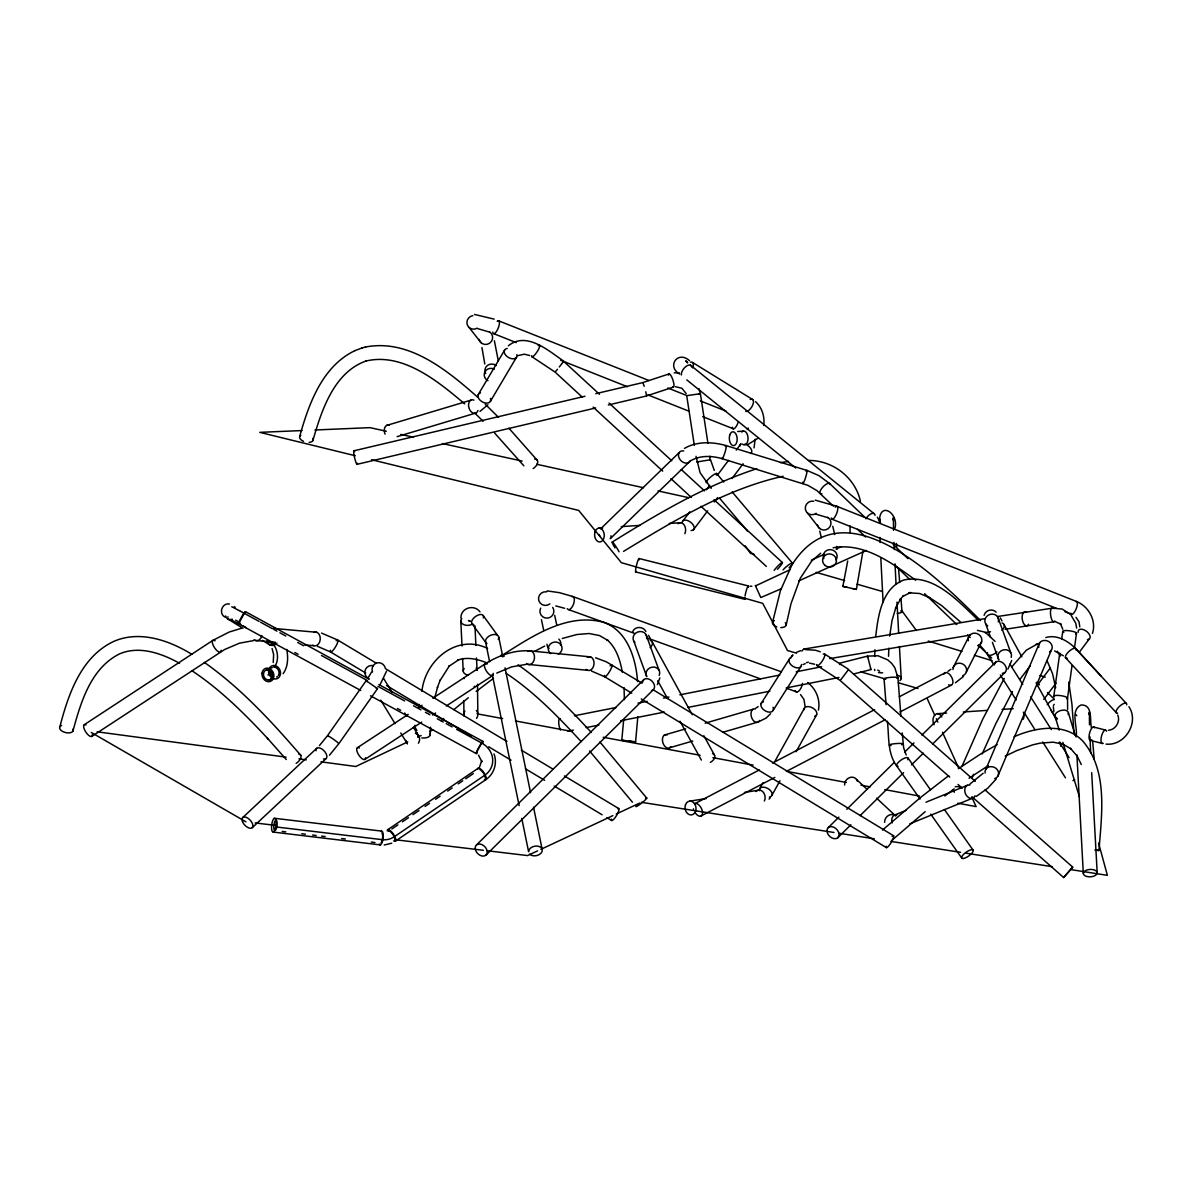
<?xml version="1.0" encoding="UTF-8"?>
<svg xmlns="http://www.w3.org/2000/svg" width="1192" height="1192" viewBox="0 0 1192 1192"><rect width="100%" height="100%" fill="white"/><g stroke="black" fill="none" stroke-linecap="round" stroke-linejoin="round"><path stroke-width="1.5" d="M850.09 532.675L849.971 525.836M874.675 656.434L874.898 649.744M888.547 656.285L888.815 648.18M430.029 735.136L430.58 727.165M637.809 716.869L635.589 741.886L628.944 741.052M623.669 720.013L621.792 740.247L626.441 740.753M763.714 425.47C764.921 416.842 762.105 407.515 755.534 401.63M875.733 636.334C878.072 616.026 881.812 588.148 903.998 579.953C934.424 573.739 958.457 601.722 978.379 620.272M805.062 706.379L803.989 699.495L800.547 694.578M818.412 710.134C820.558 699.838 816.043 688.648 807.55 682.539M889.694 636.066L892.033 620.54L895.922 607.309L895.535 608.144L900.66 598.831L899.99 599.576L903.715 595.508L903.014 596.268L910.658 592.513L908.84 592.782L919.688 593.512L930.282 597.967L929.164 597.401L941.754 605.655L960.976 622.447M862.904 551.404L856.377 589.429L852.831 588.669M1053.788 696.351L1059.763 653.142M1061.744 638.748L1062.743 631.551M1072.025 665.598L1067.54 698.005L1067.615 709.478M1074.514 647.599L1076.495 633.19M418.764 707.705L419.286 704.412M847.706 561L842.863 586.345L847.154 587.388M273.236 662.499L273.639 654.527L272.089 648.567M772.505 622.552L780.417 590.696L791.801 565.157M786.184 625.025L790.996 603.644L800.309 578.239L811.692 561.015L820.707 553.207M659.876 677.905L657.313 684.655M1011.695 660.517L1007.866 669.129M460.902 617.963C460.708 607.831 474.163 603.837 480.003 611.898M434.797 697.543L437.628 686.965M386.566 671.111L379.697 685.445M239.532 621.926L244.449 613.15M477.128 751.735L477.351 750.99M1092.438 633.414C1096.714 620.63 1088.579 606.221 1076.361 601.424L836.739 506.272L815.253 500.148M754.059 447.849L755.117 439.252M59.898 726.733C68.287 694.265 81.16 656.539 113.881 641.356C139.807 630.061 169.16 640.372 191.882 654.319M72.906 731.203C80.713 702.401 90.756 668.235 119.558 653.872C139.419 645.379 161.725 653.41 179.515 663.244M299.743 436.287C308.832 403.656 322.347 366.168 355.082 350.567M312.9 440.578C321.497 410.48 333.909 372.366 365.989 361.027M421.908 691.42C425.022 660.368 456.953 633.28 487.603 648.463M437.345 687.71L440.325 679.768M892.972 519.935L893.419 517.566L893.538 530.336M1088.937 714.38L1089.384 712.026L1089.488 724.781M477.47 750.662L481.389 743.629M961.899 766.531L982.744 719.149L1004.245 678.427M972.21 777.661L973.626 774.279M985.888 769.198L1039.498 642.995M997.734 776.394L1051.344 650.191M982.178 753.94L995.722 723.827L1012.47 691.539M984.115 615.34C985.412 610.11 992.385 608.173 996.095 612.107M440.042 680.543L449.563 665.598L449.012 666.239L458.89 659.653L457.549 660.159C467.338 656.509 478.141 659.25 487.424 663.08M953.183 667.565L968.426 637.511M966.384 671.826L981.627 641.773M848.063 670.142L840.822 679.738M632.505 632.296C634.248 626.038 643.144 626.024 645.885 631.477M759.528 789.059L763.103 782.608M774.74 761.643L804.272 708.435M771.939 795.243L780 780.73M796.107 751.72L816.699 714.634M371.517 672.154L368.179 677.682M478.26 394.567L504.529 350.239M490.419 401.287L516.687 356.959M761.018 703.682L789.104 659.429M773.25 710.179L801.322 665.926M853.517 674.002L870.979 669.561L867.538 656.107L878.057 655.779L887.772 659.906L891.735 663.423L894.834 667.714L897.919 677.712L900.943 716.362M792.457 564.084C844.249 483.743 938.64 578.731 980.539 620.54M479.542 767.127L481.672 760.63L481.896 761.748L478.469 755.132M563.071 361.936L561.67 363.903M283.1 673.659C288.211 666.775 288.24 657.492 286.765 649.402M1011.77 666.894L1026.327 650.191L1037.278 644.053M1019.95 679.336L1030.305 665.717M377.521 688.648L366.153 680.677L327.606 735.553L319.426 745.596M561.492 364.141L559.331 366.957M683.135 520.68L689.766 511.845M706.364 489.793L709.687 485.382M717.435 475.087L728.506 460.38M736.239 450.084L740.679 444.199M693.297 529.963L707.675 510.847M714.321 502.026L717.644 497.6M732.022 478.484L743.093 463.777M1036.995 685.653L1050.271 668.012M1043.834 699.361L1056.008 683.18M1079.252 652.292L1089.205 639.061M996.303 778.927L987.602 788.344L976.173 796.465M747.22 429.388L748.263 428.062M557.439 369.311L555.74 371.308M770.568 713.68L766.158 718.031L758.306 721.95L722.888 732.26M791.831 656.196L792.874 654.944L790.236 658.073M769.078 799.117L770.33 797.657M694.325 445.287L686.711 395.684L700.389 393.688L698.974 388.637M329.469 755.221L338.945 743.555L377.506 688.678L375.927 687.769M983.162 773.265L969.916 784.068M487.9 404.788L480.003 411.374M476.517 844.934L643.859 679.559M485.889 855.186A6.958 4.977 45.3 0 0 482.149 844.696A6.958 4.977 45.3 0 0 475.563 850.283A6.958 4.977 45.3 0 0 485.889 855.186L653.231 689.825L893.523 835.711M828.336 827.546L838.885 817.116M846.782 809.308L894.223 762.433M904.758 752.018L913.981 742.899M921.893 735.091L995.678 662.171M837.708 837.797A6.958 4.977 45.3 0 0 833.968 827.308A6.958 4.977 45.3 0 0 827.382 832.895A6.958 4.977 45.3 0 0 837.708 837.797L850.879 824.775M860.102 815.656L903.596 772.684M911.493 764.877L923.353 753.165M932.576 744.046L1005.05 672.422M600.962 528.518L679.246 452.513M610.23 538.71L689.855 461.423M242.676 817.608L316.64 748.367M252.272 827.665L326.236 758.44M963.389 676.549L955.418 682.793M757.754 438.388L748.159 444.348M882.527 830.049L920.418 797.567L948.713 775.634M891.601 840.569L925.141 811.692M441.025 720.668L443.603 718.448M453.943 709.583L468.292 697.767M476.189 691.464L493.488 678.308M944.869 795.928L954.166 788.851M508.328 345.799C526.73 330.899 548.871 351.163 563.578 361.042M947.923 671.379L950.873 669.278M500.565 656.285C530.693 637.407 566.692 611.913 604.18 622.477C627.767 631.358 635.932 658.803 637.586 681.63M387.951 829.572L478.424 768.065M391.87 828.991L397.89 824.894M402.419 821.824L408.454 817.712M412.968 814.643L419.003 810.545M425.037 806.448L429.567 803.363M435.587 799.266L440.116 796.196M447.656 791.071L452.185 787.986M458.205 783.889L462.734 780.82M465.744 778.763L473.284 773.638M395.118 841.328L485.591 779.821C493.98 774.338 497.63 763.312 494.01 753.94M958.353 768.676L980.942 753.821L997.123 744.717M969.022 778.227L988.242 765.651M84.259 724.721L212.936 640.327L229.311 631.998L241.38 628.303M91.739 736.433L224.662 649.491L239.488 643.173L253.717 640.581M357.406 747.697L408.2 714.366M418.973 707.303L422.043 705.277M432.815 698.214L485.144 663.87C498.226 655.749 513.558 649.983 529.159 650.832M364.797 759.468L421.73 722.099M432.502 715.021L435.587 713.01M446.359 705.932L492.519 675.64M623.565 551.36C673.748 520.964 725.168 489.152 783.099 476.264M612.211 542.077C658.118 513.573 705.172 485.561 756.801 468.709M1072.666 867.12L1063.577 877.565L1072.785 867.165L985.024 789.909M755.713 708.197L758.187 706.662M534.687 651.324L544.655 646.064M1005.199 756.16L1016.791 750.587L1032.644 744.866L1040.273 743.108L1053.117 742.169L1062.906 744.166L1071.25 748.993L1070.401 748.278L1077.196 756.16L1081.278 764.489M684.446 448.386C697.037 441.055 712.697 441.755 726.286 445.659L806.999 470.438L819.038 475.683L830.079 483.907L864.96 517.403M690.868 460.663C700.226 455.195 711.862 455.717 721.965 458.622L807.714 485.263L816.922 490.582L833.387 506.108M695.07 803.542L759.319 769.957M772.491 763.059L874.63 709.657M899.334 696.739L945.465 672.631M700.702 816.177L774.83 777.422M786.362 771.403L885.209 719.715M900.034 711.967L951.097 685.266M496.751 673.093L511.606 666.894L526.015 664.421M407.753 741.856L355.797 766.501L320.946 761.822M417.811 737.088L421.163 735.509M429.537 731.53L432.89 729.936M537.592 850.879L527.549 855.573L487.066 850.73M540.945 849.315L612.882 815.611M616.219 814.047L639.642 803.065M755.519 585.883L789.909 569.761M811.35 560.121L824.536 554.191M836.084 549.005L841.031 546.785M780.715 588.982L760.794 597.565M798.863 580.832L866.465 550.436M518.237 355.559L524.331 354.173L529.799 355.529M796.39 652.411L800.607 650.623M803.155 664.57L805.181 663.691M354.948 350.627L361.995 347.975M894.447 815.104L906.054 810.366M925.961 802.231L967.427 785.275M909.794 823.851L972.821 798.089M266.561 669.919L268.632 669.085M271.106 668.086L272.357 667.58M267.932 674.925L272.894 672.929M269.317 679.947L272.208 678.784M1014.034 736.775C1035.401 727.329 1064.501 722.292 1082.574 740.858C1108.292 770.539 1101.661 814.449 1098.964 850.477L1098.979 850.477M562.237 638.495L576.883 634.517L589.057 633.518L599.516 635.574L607.86 640.402L607.011 639.687C616.383 647.822 620.227 660.383 622.328 672.213M709.881 460.142L709.925 456.223M391.736 843.206L384.226 845.024M1045.801 637.571C1056.604 634.189 1067.972 640.983 1075.452 648.329L1126.067 703.161M669.159 373.886L642.771 382.587L595.821 393.673M646.69 395.893L673.286 387.132M386.625 425.44L470.855 400.169M397.115 436.659L476.085 412.968M664.391 735.032L685.653 728.848M705.128 723.186L752.957 709.27M669.74 747.727L692.775 741.022M365.408 347.051C409.02 338.498 447.402 370.533 477.888 397.368M699.034 394.224L700.389 393.688L707.944 443.364M361.906 348.004L365.616 346.991M365.899 361.057C402.747 352.206 437.926 381.246 464.657 403.85M839.794 663.139L867.597 656.107L867.523 657.477M353.86 450.814L584.989 396.236M357.168 464.299L595.687 407.962M608.337 404.982L646.273 396.012M1036.042 644.321L1039.603 643.546M833.119 547.769C864.051 542.196 892.167 563.116 915.769 580.266M574.44 715.751L616.234 707.467M638.048 703.146L647.137 701.343M663.497 698.095L668.95 697.007M679.857 694.847L779.821 675.03M796.182 671.796L821.631 666.745M567.958 731.203L573.412 730.115M586.151 727.597L598.876 725.079M620.704 720.743L664.361 712.086M688.008 707.407L769.868 691.181M786.228 687.933L838.974 677.473M803.9 649.089L984.741 618.678M997.525 616.517L1051.493 608.307M829.781 658.61L970.437 635.098M985.054 632.654L990.522 631.745M1005.139 629.302L1054.294 621.673M1108.471 730.279C1115.548 729.817 1120.659 721.577 1117.738 715.066M689.87 801.128L706.245 798.521M744.434 792.427L758.976 790.102M780.402 462.66L788.448 461.408M599.025 528.101L602.72 527.862M621.211 526.64L639.687 525.419M669.278 523.452L680.364 522.722M937.389 713.68L946.627 713.069M963.27 711.967L987.304 710.372M1002.099 709.389L1013.2 708.659M737.729 431.504L743.152 431.161M229.445 604.001C221.95 602.556 218.27 613.746 225.079 617.113M302.038 430.55L259.781 432.353L355.291 455.731M314.897 429.999L369.997 427.645L386.312 431.236M1052.417 608.188L1062.132 609.023L1070.192 614.089M805.345 649.625L815.403 650.206L820.29 651.8M697.856 462.034L696.828 461.945L710.536 459.769L714.276 470.393M750.111 586.226L751.869 586.211M1106.072 744.106C1124.905 746.117 1139.537 722.501 1128.899 706.677M870.92 669.561L870.369 668.578M674.195 372.828L679.365 372.932M675.462 386.685L681.884 388.249L686.13 393.479M808.519 460.44C832.731 460.261 855.2 477.456 860.415 501.236M621.792 740.247L624.072 740.485M547.128 590.904L559.495 592.677L572.383 596.402L781.52 671.871M474.49 314.435L494.173 319.128M977.41 630.359L985.203 632.207L995.096 641.415M273.206 628.393L316.789 632.296M255.475 640.506L275.456 642.279M304.511 644.887L313.6 645.692M531.155 650.996L590.711 656.911M527.922 664.391L587.462 670.306M632.177 741.528L625.219 740.694M274.458 818.278L381.604 831.107M255.148 822.942L275.382 825.356M395.029 839.704L483.386 850.283M276.812 827.039L382.319 839.675A19.549 18.401 71.7 0 0 394.224 836.784L484.697 775.292A21.143 19.176 13.7 0 0 482.387 743.45M282.146 831.405L285.737 831.837M301.844 833.759L305.42 834.191M312.587 835.056L316.163 835.473M321.542 836.128L325.118 836.546M341.687 838.542L345.382 838.974M371.248 842.073L374.944 842.521M273.191 832.076L380.322 844.904M633.31 741.588L635.589 741.886M97.163 731.813L286.095 757.144M298.939 758.872L306.284 759.855M809.532 663.125L814.672 664.257M842.863 586.345L856.377 589.429M641.326 802.291L833.983 832.478M839.496 833.342L874.347 838.81M890.871 841.403L960.588 852.325M966.101 853.189L1052.342 866.703M1070.684 869.579L1107.383 875.33L1098.577 843.057M477.068 713.814L502.666 718.567M515.466 720.951L572.13 731.486M603.197 737.267L700.091 755.281M712.876 757.65L753.106 765.13M787.837 771.582L846.32 782.459M860.952 785.185L870.086 786.884M884.717 789.596L919.449 796.062M957.832 803.199L976.114 806.597L972.285 798.148M1055.516 621.732L1061.029 624.34L1060.254 623.401L1062.817 629.272M400.795 434.41L413.475 437.196M442.455 443.573L522.156 461.08M536.653 464.254L643.531 487.737M658.014 490.925L688.812 497.69M371.502 459.71L578.716 510.429L621.375 562.698L762.746 603.375L787.539 650.564L796.479 653.156M477.5 328.56L489.688 332.151M815.864 514.139L828.067 517.73M555.83 605.923L564.65 608.293M639.165 558.541L748.382 585.942M635.634 571.922L744.851 599.323M1093.377 726.956L1105.297 730.011M1090.635 740.456L1102.555 743.525M754.014 554.369L750.453 553.341L745.238 545.817M816.192 572.354L844.621 580.564M857.063 584.169L881.931 591.351M860.803 671.856L885.805 679.127M898.321 682.763L917.974 688.469M321.557 633.101L337.649 640L375.972 662.99M317.489 646.347L330.616 651.994L365.75 673.048M928.3 641.043L961.959 651.428M974.371 655.257L992.087 660.711M1039.916 675.477L1045.235 677.116M595.568 657.775L606.281 661.798L642.056 683.18M591.426 671.007L604.702 676.773L631.76 693.178M1054.622 650.936L1063.368 655.779M568.718 609.663L634.397 633.354M648.225 638.346L760.57 678.889M786.497 688.246L796.867 691.986M470.661 621.345L468.501 620.525L469.812 621.255M498.375 320.708L648.984 380.516M667.818 387.996L686.652 395.476M700.345 400.899L726.017 411.106M493.89 333.73L516.136 342.566M560.642 360.237L627.394 386.744M647.927 394.895L689.006 411.21M702.699 416.649L733.512 428.882M832.254 519.295L1056.485 608.337M1065.037 611.734L1071.891 614.461M231.77 606.803L232.902 607.354M233.468 607.622L237.402 609.633M689.617 360.744C677.592 349.897 666.358 366.719 679.738 374.079M231.293 619.84L360.759 690.481M237.893 609.902L239.92 610.96M240.441 611.243L242.05 612.107M235.658 620.168L239.547 622.269M242.587 612.405L259.096 621.419M245.433 611.63L369.103 679.216M378.877 684.551L483.028 741.454M260.586 622.224L272.461 628.72M273.951 629.525L276.916 631.149M279.882 632.773L285.827 636.021M297.702 642.503L303.647 645.751M321.467 655.496L367.494 680.647M377.894 686.324L404.624 700.926M413.535 705.798L420.955 709.851M425.41 712.28L429.865 714.723M437.285 718.776L443.23 722.024M446.195 723.648L452.14 726.897M456.596 729.325L481.836 743.123M294.871 652.501L298.134 654.289M397.398 708.525L400.661 710.298M370.518 695.815L476.308 753.612M877.699 670.083L879.696 671.2M501.4 654.587L504.261 656.181M91.218 732.439L245.939 821.839M385.552 668.727L506.928 741.498M521.291 750.126L553.237 769.272M564.412 775.977L618.708 808.534M386.521 685.504L471.153 736.254M488.72 746.788L511.07 760.198M525.448 768.81L544.61 780.298M554.191 786.049L602.109 814.777M606.892 817.638L611.69 820.513M338.036 743.063C339.78 743.54 327.457 734.868 328.366 736.269M641.296 698.974L886.401 847.631M692.761 362.591L752.852 399.648M238.206 622.79L240.829 624.414M243.451 626.038L246.073 627.663M267.038 640.611L272.283 643.859A12.188 6.407 84.4 0 1 277.453 655.511A12.188 6.407 84.4 0 1 273.773 666.954M227.985 619.08L242.959 628.333M262.434 640.372L269.913 645.006M824.715 654.11L848.346 669.204M506.228 673.376C534.463 692.179 558.258 716.779 581.145 741.588M816.803 665.374L839.928 680.319L949.711 777.109M531.736 356.587L554.98 372.008L582.247 397.1M204.324 662.365C241.022 688.246 271.642 721.592 300.861 755.43M191.897 670.694C220.49 689.691 245.001 714.082 268.26 739.129L267.321 738.101L286.303 759.542M518.043 664.793C545.355 683.999 568.867 707.988 591.366 732.499M367.21 681.63L366.182 680.766M690.466 365.139L873.9 513.514M686.801 379.905L795.72 467.994M848.704 669.785L975.294 781.326M958.04 784.455L962.212 788.136M971.942 796.703L1063.666 877.565M564.025 361.668L599.487 394.284M609.038 403.075L671.767 460.782M681.317 469.573L704.502 490.895M714.053 499.686L782.25 562.415M593.169 407.128L662.722 471.108M670.902 478.633L691.36 497.451M700.896 506.242L766.367 566.453M856.571 779.508L867.24 789.462M876.582 798.178L895.267 815.596M687.695 362.8L685.683 360.878L687.412 362.591L686.458 361.429M893.136 544.446L907.887 558.616M1036.697 682.241L1039.379 684.819M1047.425 692.552L1054.13 698.989M857.54 529.293L865.586 537.011M895.103 565.351L909.854 579.521M924.619 593.69L956.818 624.593M967.546 634.904L970.228 637.467M978.289 645.2L991.699 658.073M485.233 404.192L498.48 417.319M474.744 413.043L483.103 421.223M979.899 645.259L985.024 651.07M508.91 428.226L537.443 460.529M494.65 433.054L523.854 465.834M1076.108 649.044L1100.752 675.745M1065.41 657.582L1116.681 713.129M877.312 517.164L880.56 522.767M599.919 742.005L646.779 798.133M589.548 750.945L632.46 802.201M716.526 473.462L723.753 481.985M732.171 491.938L792.337 563.011M711.222 488.348L700.091 472.702L696.024 456.312M719.655 498.286L747.324 530.991M1076.018 617.337L1079.058 621.866L1079.773 626.828M807.506 513.096L819.53 528.414M469.127 327.517L481.151 342.834M1070.967 615.027L1075.765 623.267L1076.659 628.139M1057.334 651.264L1060.403 656.062M902.18 611.213L916.41 630.508M471.704 623.267L485.993 642.801M483.356 615.817L497.124 634.755M1050.778 710.134L1057.11 719.089M908.125 758.157L930.535 789.879M944.407 809.502L973.208 850.283A6.958 2.295 -35.2 0 1 965.222 857.957A6.958 2.295 -35.2 0 1 963.866 854.053A6.958 2.295 -35.2 0 1 973.208 850.283M920.045 799.013L896.563 765.786C887.221 752.912 889.143 736.105 887.384 721.19M930.714 814.121L961.646 857.912M1009.922 664.168L1022.736 684.417M1030.633 696.873L1051.344 729.578M1059.226 742.035L1069.09 757.62M987.557 654.78L993.472 664.123M1000.371 675.03L1016.15 699.957M1024.047 712.414L1034.894 729.549M1042.776 742.005L1065.469 777.825M383.571 678.337L392.213 692.507M404.699 712.995L406.621 716.154M413.341 727.18L418.139 735.062M380.755 700.211L395.044 723.618M400.75 732.976L407.426 743.897M1000.282 617.933L1002.025 620.898M648.463 635.321L650.206 638.286M1047.038 660.666L1052.521 673.629L1055.68 687.739M1076.793 715.721L1076.272 714.827M1004.051 624.519L1021.857 656.881M1036.101 682.778L1056.559 720.013M652.233 641.907L692.284 714.738M703.861 735.777L714.544 755.207M657.746 680.766L667.535 698.572M679.991 721.235L701.358 760.079M880.143 520.025L879.905 519.027L880.307 521.425M755.341 585.436L760.541 596.998M927.153 698.482L934.811 715.379M936.331 718.746L937.866 722.128M942.455 732.26L958.517 767.737M906.188 754.968L903.655 747.801L902.24 732.916M643.233 383.511L644.187 386.297M997.823 617.128L1010.756 652.65M985.635 623.744L990.552 637.273M992.4 642.354L998.568 659.265M646.004 634.517L658.938 670.053M633.816 641.132L646.749 676.654A6.958 6.228 -20 0 1 652.59 667.073A6.958 6.228 -20 0 1 659.146 675.447M1068.404 712.861L1075.318 735.658M1054.935 716.079L1059.181 730.115M1062.906 742.378L1079.371 796.748M832.761 526.313L834.713 534.538M819.768 531.081L821.333 537.711M494.382 340.733L498.301 360.893M645.736 391.781L646.496 395.178M481.94 347.557L484.801 363.992M543.731 630.419L541.436 619.646M556.694 624.832L554.712 615.355M485.517 641.758L489.629 661.798M492.236 674.538L519.146 805.658M521.768 818.412L528.488 851.192M498.733 637.064L502.815 656.971M505.035 667.833L530.589 792.754M533.539 807.237L542.062 848.883M1068.747 682.107L1071.936 704.174L1074.007 733.378M1053.341 706.737L1053.877 711.594M836.68 546.472L836.978 549.259M894.998 528.101C898.977 513.007 879.07 500.238 879.413 522.17M1091.455 727.776C1089.562 720.43 1093.153 704.606 1081.159 704.949C1069.552 710.402 1078.194 727.269 1076.063 736.969M896.429 543.477L896.727 547.009M1092.692 741.454L1094.181 759.051M898.515 568.152L899.692 582.501M900.988 598.757L901.986 611.541M884.062 678.874L886.088 704.636M624.042 687.62L624.399 699.674M1097.191 872.931A6.958 3.71 -3.3 0 0 1086.91 870.011A6.958 3.71 -3.3 0 0 1086.642 876.448A6.958 3.71 -3.3 0 0 1097.191 872.931L1091.693 772.714M1083.304 873.334L1076.898 754.849M898.679 633.19L896.98 602.094M899.424 646.496L901.226 678.486M896.026 583.797L895.013 563.831M883.093 602.407L880.843 558.571M1090.695 752.808L1089.965 736.835M474.967 625.815L475.891 645.438M476.487 657.924L477.083 670.425A6.958 4.634 -2.7 0 0 476.115 668.19M460.812 621.047L462.004 646.019M462.6 658.505L463.196 671.007M894 542.39L894.328 549.601M879.905 537.428L880.113 542.524M1060.493 742.407L1060.597 746.117M477.515 684.193L477.828 714.291M463.792 700.598L463.941 714.753M882.631 672.78A6.958 3.129 -0.8 0 1 878.504 672.556M874.824 670.56A6.958 3.129 -0.8 0 1 874.675 669.323M707.437 482.387A6.958 1.311 -40.2 0 1 707.437 480.138A6.958 1.311 -40.2 0 1 714.5 474.237A6.958 1.311 -40.2 0 1 716.258 475.027M783.055 569.925A6.958 1.311 -40.2 0 1 791.637 563.145A6.958 1.311 -40.2 0 1 789.089 567.764M668.503 375.122A6.958 1.758 71.7 0 1 672.705 379.399A6.958 1.758 71.7 0 1 672.646 386.864M357.347 463.167A6.958 0.939 76.7 0 1 355.872 462.183A6.958 0.939 76.7 0 1 353.786 453.377A6.958 0.939 76.7 0 1 354.62 451.664M678.054 523.72A6.958 4.828 86.2 0 1 684.163 524.942A6.958 4.828 86.2 0 1 684.849 533.703M682.182 522.841A6.958 3.904 37 0 1 687.084 520.397A6.958 3.904 37 0 1 693.893 526.283A6.958 3.904 37 0 1 691.077 530.529M744.985 444.05A6.958 3.904 37 0 1 750.856 448.654A6.958 3.904 37 0 1 750.841 453.482M739.725 446.359A6.958 3.904 37 0 1 741.037 443.975M738.414 421.625A6.958 2.265 -68.3 0 1 734.823 428.166A6.958 2.265 -68.3 0 1 732.439 427.183M497.213 321.274A6.958 2.265 -68.3 0 1 499.388 323.762A6.958 2.265 -68.3 0 1 495.932 332.225A6.958 2.265 -68.3 0 1 492.817 332.032M477.187 328.173A6.958 6.75 -38.1 0 1 467.264 324.745A6.958 6.75 -38.1 0 1 472.852 315.627M489.882 332.061A6.958 6.75 -38.1 0 1 489.554 343.266A6.958 6.75 -38.1 0 1 479.095 339.407M485.725 373.588A6.958 6.556 9.4 0 1 496.23 365.586M487.945 380.695A6.958 6.556 9.4 0 1 484.965 371.785A6.958 6.556 9.4 0 1 494.322 369.133M312.736 438.403A6.958 3.68 14.8 0 1 309.19 442.381M303.498 441.338A6.958 3.68 14.8 0 1 300.816 435.214M534.627 459.129A6.958 4.023 -40 0 1 537.696 462.541A6.958 4.023 -40 0 1 533.152 468.575M614.997 547.888A6.958 0.76 57.7 0 1 612.837 542.434A6.958 0.76 57.7 0 1 619.02 551.792M478.022 410.48A6.958 4.708 73.3 0 1 472.032 412.492A6.958 4.708 73.3 0 1 468.635 403.835A6.958 4.708 73.3 0 1 473.939 400.11M385.061 434.126A6.958 4.708 73.3 0 1 384.927 427.347A6.958 4.708 73.3 0 1 389.233 425.201M490.478 398.426A6.958 4.455 30.7 0 1 486.872 403.134A6.958 4.455 30.7 0 1 478.826 398.679A6.958 4.455 30.7 0 1 480.465 392.883M516.896 354.605A6.958 4.455 30.7 0 1 512.59 358.807A6.958 4.455 30.7 0 1 504.812 353.875A6.958 4.455 30.7 0 1 507.226 348.451M538.203 345.695A6.958 1.565 -56.6 0 1 539.305 347.647A6.958 1.565 -56.6 0 1 534.478 355.186A6.958 1.565 -56.6 0 1 531.736 355.782M774.129 570.372A6.958 0.969 -47.4 0 1 782.116 562.445A6.958 0.969 -47.4 0 1 777.408 569.299M745.03 596.015A6.958 0.849 -75.9 0 1 747.28 587.596A6.958 0.849 -75.9 0 1 748.472 587.224M745.462 598.757A6.958 0.849 -75.9 0 1 744.806 597.594M636.26 571.355A6.958 0.849 -75.9 0 1 635.753 569.016A6.958 0.849 -75.9 0 1 638.003 560.359A6.958 0.849 -75.9 0 1 639.255 559.823M865.958 518.803A6.958 3.487 -51 0 1 871.501 513.618A6.958 3.487 -51 0 1 875.047 515.391M681.422 374.973A6.958 3.487 -51 0 1 685.862 366.525A6.958 3.487 -51 0 1 691.613 367.017M690.511 362.234A6.958 3.323 -58.3 0 1 692.656 367.911M750.17 399.469A6.958 3.323 -58.3 0 1 752.882 404.654A6.958 3.323 -58.3 0 1 745.715 411.419M741.797 432.055A6.958 3.934 86.3 0 1 746.877 433.486A6.958 3.934 86.3 0 1 747.309 442.426A6.958 3.934 86.3 0 1 742.393 444.035M690.332 460.514A6.958 5.17 45.9 0 1 683.523 462.481A6.958 5.17 45.9 0 1 678.457 455.106A6.958 5.17 45.9 0 1 683.716 450.889M600.053 536.385A6.958 5.17 45.9 0 1 599.174 534.538M600.783 528.726A6.958 5.17 45.9 0 1 602.347 528.16M611.034 535.759A6.958 5.17 45.9 0 1 610.498 538.263M725.317 446.508A6.958 0.909 -72.9 0 1 725.198 451.708A6.958 0.909 -72.9 0 1 721.905 458.19M806.03 471.287A6.958 0.909 -72.9 0 1 806.835 472.702A6.958 0.909 -72.9 0 1 804.138 481.493A6.958 0.909 -72.9 0 1 802.663 482.283M821.929 493.786A6.958 2.622 -46.2 0 1 822.659 487.26A6.958 2.622 -46.2 0 1 830.198 484.503M1054.22 704.368A6.958 2.622 -46.2 0 1 1053.43 705.47M1047.217 704.666A6.958 2.622 -46.2 0 1 1054.294 699.6M1023.407 712.25A6.958 4.828 86.2 0 1 1023.213 719.268M934.081 724.81A6.958 4.828 86.2 0 1 934.871 714.872A6.958 4.828 86.2 0 1 941.799 717.003M1078.149 632.371A6.958 3.904 37 0 1 1082.44 629.361A6.958 3.904 37 0 1 1089.592 634.889A6.958 3.904 37 0 1 1087.506 639.627M1075.825 601.587A6.958 2.265 -68.3 0 1 1076.004 609.321A6.958 2.265 -68.3 0 1 1070.863 613.165M835.249 507.151A6.958 2.265 -68.3 0 1 837.797 508.79A6.958 2.265 -68.3 0 1 834.623 517.343A6.958 2.265 -68.3 0 1 831.226 517.998M816.148 513.35A6.958 6.75 -38.1 0 1 805.39 509.446A6.958 6.75 -38.1 0 1 813.734 501.236M827.665 517.268A6.958 6.75 -38.1 0 1 828.216 528.622A6.958 6.75 -38.1 0 1 817.459 524.972M823.821 558.601A6.958 6.556 9.4 0 1 830.854 549.646A6.958 6.556 9.4 0 1 836.024 559.882M785.304 622.716A6.958 3.68 10.3 0 1 780.775 627.618M776.782 626.918A6.958 3.68 10.3 0 1 774.323 620.6M896.995 675.149A6.958 3.71 -3.3 0 1 899.93 680.632M900.705 610.9A6.958 1.55 -4.5 0 1 897.278 613.537M1056.917 718.359A6.958 4.053 -16.8 0 1 1056.187 713.099A6.958 4.053 -16.8 0 1 1064.694 710.149A6.958 4.053 -16.8 0 1 1068.121 714.47M1054.205 696.873A6.958 1.55 7.9 0 1 1061.193 695.696A6.958 1.55 7.9 0 1 1066.676 698.736M1063.8 632.43A6.958 1.55 7.9 0 1 1065.037 630.598A6.958 1.55 7.9 0 1 1073.932 631.715A6.958 1.55 7.9 0 1 1075.646 633.92M1054.801 620.928A6.958 2.265 82 0 1 1050.688 615.549A6.958 2.265 82 0 1 1052.909 608.561M1028.651 624.25A7.018 3.561 81.3 0 1 1023.973 623.982A7.018 3.561 81.3 0 1 1022.349 615.042A7.018 3.561 81.3 0 1 1026.506 612.42M808.28 662.052A6.958 4.649 80.5 0 1 806.477 662.588M801.933 651.175A6.958 4.649 80.5 0 1 806.746 649.133M954.3 792.218A6.958 3.844 21.6 0 1 952.825 789.611M955.224 786.765A6.958 3.844 21.6 0 1 961.259 787.599M884.628 822.331A6.958 6.094 -47 0 1 888.472 815.477A6.958 6.094 -47 0 1 895.758 815.909M844.592 785.007A6.958 6.094 -47 0 1 850.045 777.452A6.958 6.094 -47 0 1 857.376 781.237M892.227 822.882A6.958 5.081 67.8 0 1 896.831 814.881M975.026 795.764A6.958 5.081 67.8 0 1 968.679 797.612A6.958 5.081 67.8 0 1 964.76 789.536A6.958 5.081 67.8 0 1 969.826 785.051M985.054 772.997A6.958 6.005 23 0 1 990.209 766.679A6.958 6.005 23 0 1 998.24 771.373A6.958 6.005 23 0 1 994.694 778.614M1038.798 647.39A6.958 6.005 23 0 1 1042.955 640.64A6.958 6.005 23 0 1 1051.374 644.187A6.958 6.005 23 0 1 1049.511 651.89M1067.376 658.312A6.958 2.593 -42.7 0 1 1066.021 655.064A6.958 2.593 -42.7 0 1 1072.532 648.91A6.958 2.593 -42.7 0 1 1076.078 650.072M1117.589 713.218A6.958 2.593 -42.7 0 1 1119.69 706.171A6.958 2.593 -42.7 0 1 1126.693 704.904M1103.107 743.316A6.958 2.503 -75.6 0 1 1101.661 735.568A6.958 2.503 -75.6 0 1 1106.623 731.217M1089.443 739.606A6.958 2.503 -75.6 0 1 1090.501 730.398A6.958 2.503 -75.6 0 1 1094.569 727.805M1091.797 739.77A6.958 2.503 -75.6 0 1 1090.144 740.396M1001.995 622.909A6.958 4.366 -28.8 0 1 1001.965 630.21M987.766 625.845A6.958 6.228 -20 0 1 985.724 617.739A6.958 6.228 -20 0 1 994.456 614.476A6.958 6.228 -20 0 1 998.27 621.896M998.881 659.742A6.958 6.228 -20 0 1 1003.753 649.774A6.958 6.228 -20 0 1 1011.218 657.433M994.337 664.972A6.958 4.977 45.3 0 1 999.969 661.456A6.958 4.977 45.3 0 1 1006.272 668.086A6.958 4.977 45.3 0 1 1002.308 673.361M221.071 650.251A6.958 2.637 56.7 0 1 217.376 650.981A6.958 2.637 56.7 0 1 212.429 643.084A6.958 2.637 56.7 0 1 215.126 640.789M92.395 734.644A6.958 2.637 56.7 0 1 88.834 735.479A6.958 2.637 56.7 0 1 83.827 727.805A6.958 2.637 56.7 0 1 86.062 724.945M261.897 635.604A6.958 5.066 -84.9 0 1 254.09 639.642M313.779 632.445A6.958 5.066 -84.9 0 1 320.246 639.448A6.958 5.066 -84.9 0 1 312.647 645.185M336.144 640.73A6.958 1.639 -59.1 0 1 337.574 642.622A6.958 1.639 -59.1 0 1 332.747 650.653A6.958 1.639 -59.1 0 1 330.437 650.221M617.799 808.787A6.958 1.639 -59.1 0 1 616.413 815.701A6.958 1.639 -59.1 0 1 611.422 819.127M316.014 750.736A6.958 3.68 46.9 0 1 320.38 748.189A6.958 3.68 46.9 0 1 326.683 755.132A6.958 3.68 46.9 0 1 323.449 758.932M372.53 672.065A6.958 6.72 68.3 0 1 376.821 662.961A6.958 6.72 68.3 0 1 385.388 668.384M368.894 678.665A7.018 6.914 18 0 1 373.424 665.672M415.337 733.11A6.958 6.705 -31.4 0 1 418.407 743.212M407.023 743.361A6.958 6.705 -31.4 0 1 405.95 740.485M474.729 686.19A6.958 6.675 -0.6 0 1 474.133 686.577M463.971 678.65A6.958 6.675 -0.6 0 1 464.209 678.099M476.428 710.492A6.958 6.675 -0.6 0 1 476.532 718.404M464.135 716.094A6.958 6.675 -0.6 0 1 464.88 711.177M468.337 675.238A6.958 4.634 -2.7 0 1 464.165 668.503M472.449 624.042A6.958 4.634 -2.7 0 1 463.375 624.459A6.958 4.634 -2.7 0 1 461.796 618.529M473.805 624.578A6.958 3.636 -36.3 0 1 472.375 619.78A6.958 3.636 -36.3 0 1 479.884 614.565A6.958 3.636 -36.3 0 1 483.326 617.963M486.932 643.65A7.018 4.366 -25 0 1 487.17 637.645A7.018 4.366 -25 0 1 495.619 634.561A7.018 4.366 -25 0 1 498.271 639.508M528.577 851.714A6.958 4.828 -11.6 0 1 537.711 846.111A6.958 4.828 -11.6 0 1 540.825 853.427A6.958 4.828 -11.6 0 1 529.606 854.113M493.25 673.391A6.958 2.742 56.7 0 1 489.808 674.866A6.958 2.742 56.7 0 1 484.608 667.118A6.958 2.742 56.7 0 1 487.021 664.123M365.557 757.695A6.958 2.742 56.7 0 1 361.802 758.47A6.958 2.742 56.7 0 1 356.84 750.766A6.958 2.742 56.7 0 1 359.299 747.965M527.773 651.398A6.958 4.947 -84.3 0 1 534.463 658.178A6.958 4.947 -84.3 0 1 526.566 663.527M587.328 657.313A6.958 4.947 -84.3 0 1 594.003 664.093A6.958 4.947 -84.3 0 1 586.121 669.442M610.095 665.851A6.958 1.49 -58.8 0 1 611.764 666.984A6.958 1.49 -58.8 0 1 607.056 675.059A6.958 1.49 -58.8 0 1 604.538 675.402M892.108 836.426A6.958 1.49 -58.8 0 1 893.359 838.14A6.958 1.49 -58.8 0 1 888.636 846.052A6.958 1.49 -58.8 0 1 886.237 846.26M429.701 733.736A6.958 3.457 2.9 0 1 421.789 737.923M419.226 737.282A6.958 3.457 2.9 0 1 417.796 736.596M416.291 733.661A6.958 3.457 2.9 0 1 417.006 732.693M645.483 798.402A6.958 0.805 -38.4 0 1 645.23 799.981A6.958 0.805 -38.4 0 1 637.854 805.777A6.958 0.805 -38.4 0 1 636.811 805.211M416.917 730.353A6.958 2.384 47.9 0 1 414.95 725.287M898.023 766.396A6.958 2.295 -35.2 0 1 897.814 762.954A6.958 2.295 -35.2 0 1 905.279 757.859A6.958 2.295 -35.2 0 1 907.783 759.736M891.065 745.596A6.958 0.983 -4.5 0 1 891.199 744.24A6.958 0.983 -4.5 0 1 900.69 743.45A6.958 0.983 -4.5 0 1 901.703 744.717M885.09 679.261A6.958 0.983 -4.5 0 1 886.49 677.89A6.958 0.983 -4.5 0 1 895.505 677.205A6.958 0.983 -4.5 0 1 896.876 678.367M560.419 730.025A6.958 2.116 78.8 0 1 558.72 722.471A6.958 2.116 78.8 0 1 560.121 718.642M839.615 664.48A7.018 0.775 77.2 0 1 839.585 664.048M840.405 664.033A7.018 0.775 77.2 0 1 840.583 664.51M996.944 651.979A6.958 3.054 -32.3 0 1 989.747 655.421A6.958 3.054 -32.3 0 1 987.527 652.545M1074.618 779.777A6.958 3.054 -32.3 0 1 1072.934 780.671M968.381 640.76A6.958 6.377 26.9 0 1 972.97 633.325A6.958 6.377 26.9 0 1 981.403 637.735A6.958 6.377 26.9 0 1 977.872 645.736M952.959 669.517A6.958 6.377 26.9 0 1 958.621 663.214A6.958 6.377 26.9 0 1 966.325 668.19A6.958 6.377 26.9 0 1 962.644 675.775M943.885 674.225A6.958 3.799 62.4 0 1 949.219 674.002A6.958 3.799 62.4 0 1 952.929 682.316A6.958 3.799 62.4 0 1 948.608 684.804M694.459 803.825A6.958 3.799 62.4 0 1 700.807 807.312A6.958 3.799 62.4 0 1 701.701 815.566A6.958 3.799 62.4 0 1 695.472 813.168M693.58 809.249A6.958 3.799 62.4 0 1 693.476 808.817M759.617 720.475A6.958 4.425 73.8 0 1 751.616 717.539A6.958 4.425 73.8 0 1 755.4 708.957M670.768 746.699A6.958 4.425 73.8 0 1 662.841 742.661A6.958 4.425 73.8 0 1 667.282 734.883M773.072 707.288A6.958 4.336 32.4 0 1 769.808 712.16A6.958 4.336 32.4 0 1 761.688 707.527A6.958 4.336 32.4 0 1 763.461 701.82M801.516 664.54A6.958 4.336 32.4 0 1 792.74 666.253A6.958 4.336 32.4 0 1 791.086 657.686M823.24 654.125A6.958 1.952 -57.3 0 1 822.51 660.636A6.958 1.952 -57.3 0 1 816.669 664.555M755.937 791.548A6.958 5.468 80.9 0 1 763.118 792.009A6.958 5.468 80.9 0 1 764.37 800.994M759.378 790.713A6.958 4.202 29 0 1 763.923 787.212A6.958 4.202 29 0 1 771.522 792.024A6.958 4.202 29 0 1 769.376 797.061M804.078 709.672A6.958 4.202 29 0 1 813.063 708.182A6.958 4.202 29 0 1 814.643 716.317M802.425 683.344A6.958 3.174 -70.2 0 1 799.102 690.779A6.958 3.174 -70.2 0 1 795.213 690.615M571.683 596.551A6.958 3.174 -70.2 0 1 573.516 604.195A6.958 3.174 -70.2 0 1 567.228 608.665M549.87 603.882A6.958 6.869 -6.5 0 1 538.739 600.381A6.958 6.869 -6.5 0 1 546.621 591.828M552.686 607.428A6.958 6.869 -6.5 0 1 551.673 616.219A6.958 6.869 -6.5 0 1 542.732 616.756A6.958 6.869 -6.5 0 1 540.691 608.158M558.854 639.121A6.958 6.467 -14.6 0 1 560.568 645.408M548.976 648.537A6.958 6.467 -14.6 0 1 546.994 644.187M550.719 653.648A6.958 6.467 -14.6 0 1 550.451 643.889A6.958 6.467 -14.6 0 1 560.806 644.589A6.958 6.467 -14.6 0 1 558.348 654.155M72.95 729.057A6.958 3.695 13.7 0 1 69.374 732.871A6.958 3.695 13.7 0 1 60.867 730.204A6.958 3.695 13.7 0 1 61.552 725.496M298.76 754.059A6.958 3.785 -40.4 0 1 300.891 757.68A6.958 3.785 -40.4 0 1 296.197 763.357M381.887 832.984A5.215 1.609 -83.2 0 1 382.602 837.708A5.215 1.609 -83.2 0 1 380.993 842.863M274.83 830.541A5.215 1.609 -83.2 0 1 274.235 823.18A5.215 1.609 -83.2 0 1 277.036 821.869A5.215 1.609 -83.2 0 1 275.501 830.228M388.428 831.331A5.215 1.699 55.8 0 1 392.466 833.834A5.215 1.699 55.8 0 1 394.656 839.555M479.944 769.63A5.215 1.699 55.8 0 1 483.222 772.714A5.215 1.699 55.8 0 1 485.233 777.065M485.204 777.869A5.215 1.699 55.8 0 1 485.114 778.063M274.816 643.099A5.215 4.112 -58.3 0 1 271.895 643.829M272.491 676.49A5.215 4.381 68.1 0 1 270.197 670.336M274.413 667.177A5.215 4.381 68.1 0 1 278.481 670.321A5.215 4.381 68.1 0 1 278.332 675.551M277.408 676.579A5.215 4.381 68.1 0 1 276.678 677.026M228.134 617.083A5.215 4.112 -58.3 0 1 227.836 616.785M380.904 831.539A6.958 2.146 -83.2 0 1 383.049 838.542A6.958 2.146 -83.2 0 1 379.25 844.04M387.206 830.884A6.958 2.265 55.8 0 1 390.752 831.048A6.958 2.265 55.8 0 1 395.625 838.587A6.958 2.265 55.8 0 1 393.643 840.882M477.679 769.376A6.958 2.265 55.8 0 1 483.997 772.848A6.958 2.265 55.8 0 1 484.444 779.553M477.366 752.733A6.958 0.834 -61.3 0 1 476.994 751.079A6.958 0.834 -61.3 0 1 481.613 742.795A6.958 0.834 -61.3 0 1 482.581 743.361M239.771 622.924A6.958 0.834 -61.3 0 1 239.324 621.419A6.958 0.834 -61.3 0 1 243.824 613.254A6.958 0.834 -61.3 0 1 245.15 613.105M232.246 619.155A6.958 5.498 -58.3 0 1 225.601 615.936M234.213 606.698A6.958 5.498 -58.3 0 1 235.167 607.205M276.931 643.144A6.958 5.498 -58.3 0 1 267.708 642.443M269.511 667.893A6.958 5.841 68.1 0 1 279.613 669.293A6.958 5.841 68.1 0 1 275.456 679.067A6.958 5.841 68.1 0 1 268.751 669.68M650.176 640.298A6.958 4.366 -28.8 0 1 650.147 647.599M712.473 753.582A6.958 4.366 -28.8 0 1 714.723 757.456A6.958 4.366 -28.8 0 1 710.328 762.358M634.919 642.488A6.958 6.228 -20 0 1 638.018 631.894A6.958 6.228 -20 0 1 646.63 638.644M642.518 682.36A6.958 4.977 45.3 0 1 651.756 680.885A6.958 4.977 45.3 0 1 651.502 690.645M1098.92 850.477L1094.941 850.03L1098.964 850.477M595.032 531.781A6.958 4.828 86.2 0 0 599.829 541.987A6.958 4.828 86.2 0 0 603.405 531.364A6.958 4.828 86.2 0 0 595.032 531.781M729.713 435.11A6.958 3.934 86.3 0 0 733.452 445.644A6.958 3.934 86.3 0 0 736.537 435.363A6.958 3.934 86.3 0 0 729.713 435.11M825.073 565.455A6.958 6.556 9.4 0 0 836.352 561.715A6.958 6.556 9.4 0 0 827.099 554.28A6.958 6.556 9.4 0 0 825.073 565.455M242.542 821.795A6.958 3.68 46.9 0 0 251.974 827.904A6.958 3.68 46.9 0 0 247.891 818.204A6.958 3.68 46.9 0 0 242.542 821.795M685.46 804.853A6.958 5.468 80.9 0 0 691.196 814.956A6.958 5.468 80.9 0 0 694.951 804.317A6.958 5.468 80.9 0 0 685.46 804.853M263.462 673.703A5.215 4.381 68 0 0 269.69 679.842A5.215 4.381 68 0 0 270.659 671.26A5.215 4.381 68 0 0 263.462 673.703M275.233 828.917A6.958 2.146 -83.2 0 0 274.681 818.278A6.958 2.146 -83.2 0 0 271.567 828.336A6.958 2.146 -83.2 0 0 275.233 828.917M261.972 673.286A6.958 5.841 68.1 0 0 270.271 681.466A6.958 5.841 68.1 0 0 271.567 670.023A6.958 5.841 68.1 0 0 261.972 673.286"/></g></svg>
